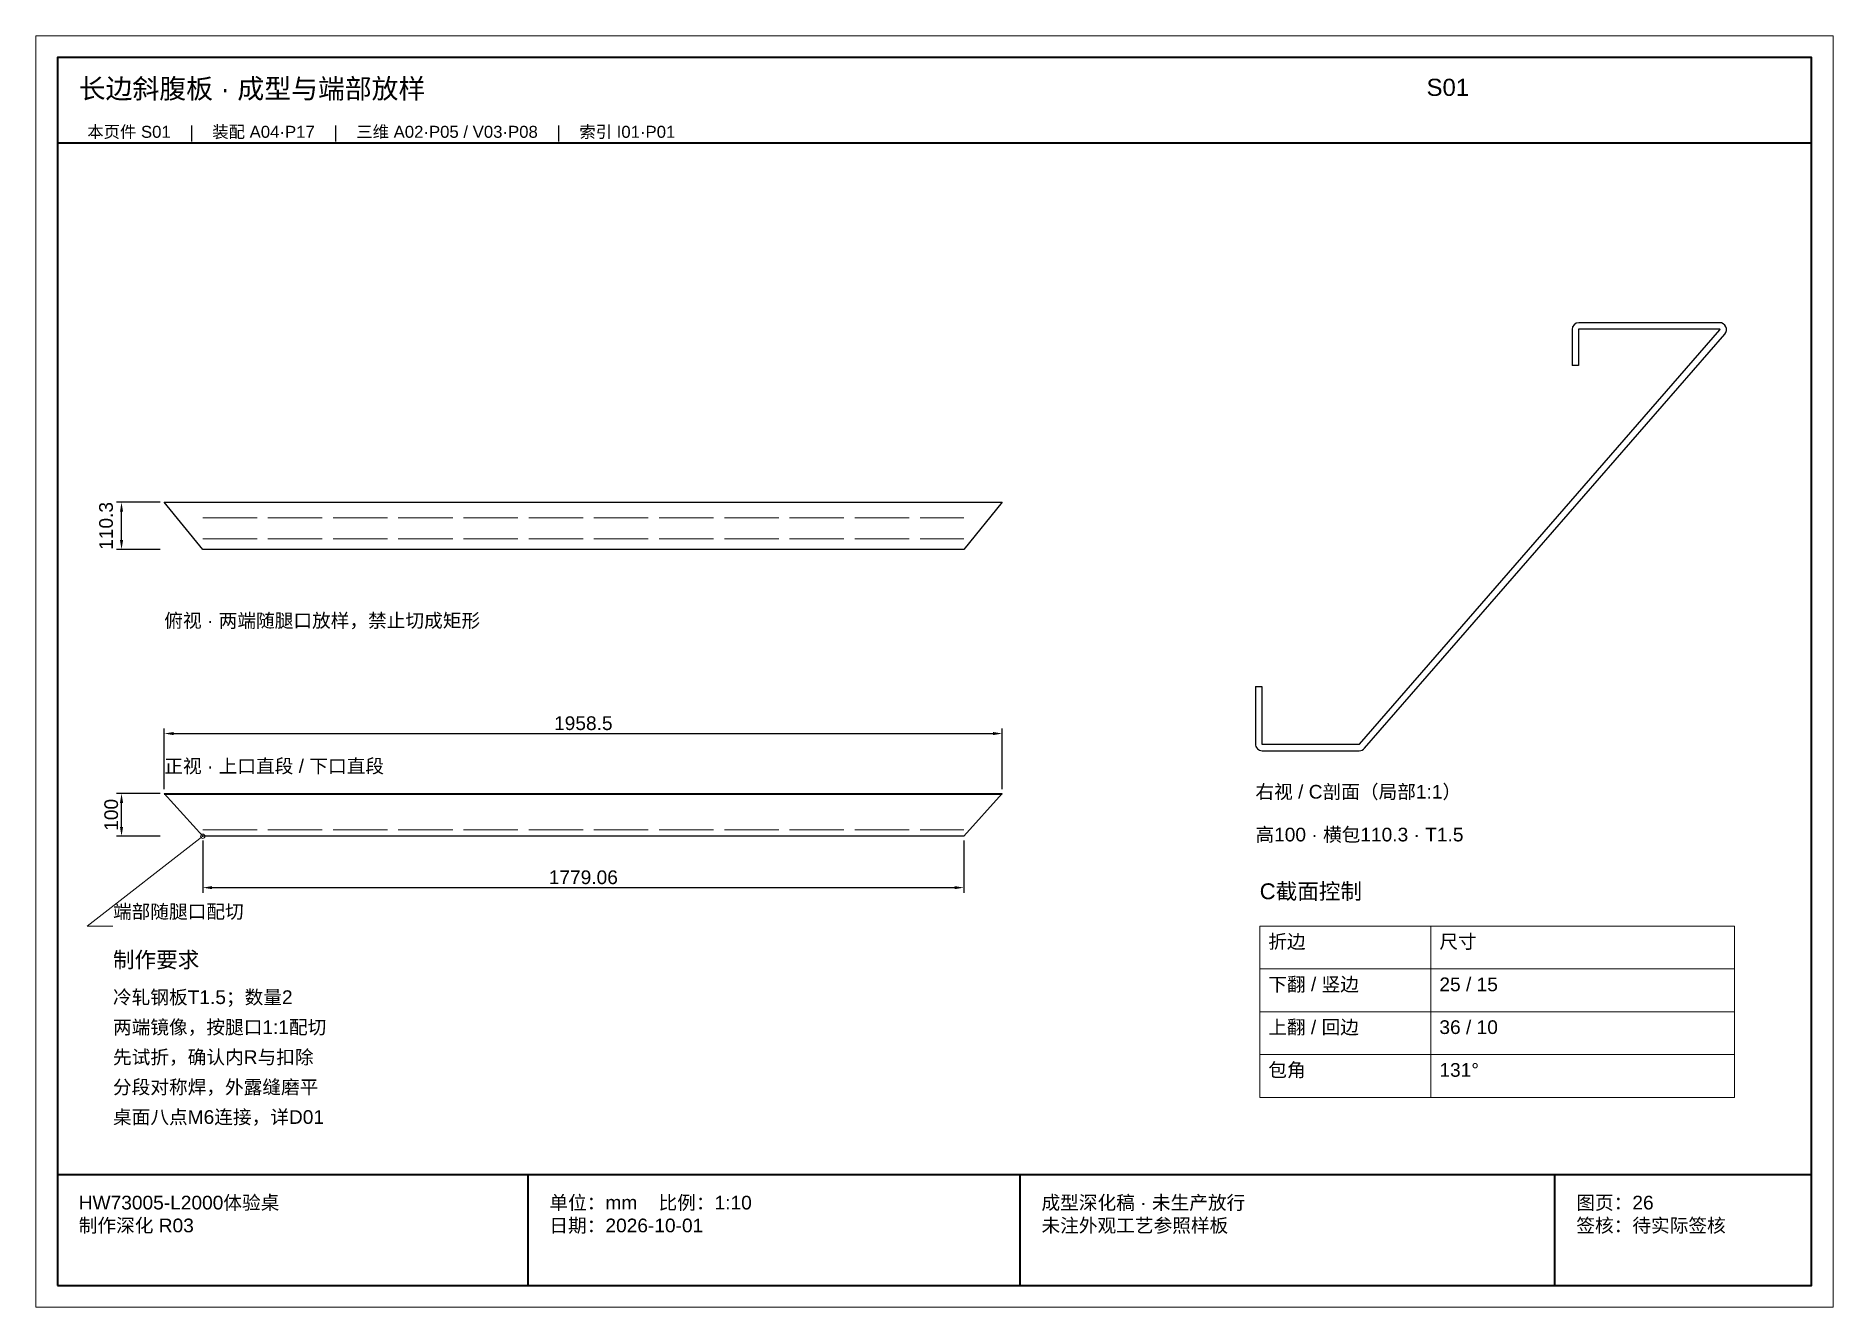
# Paper-space layout 'S01' of a CAD drawing. Header units: millimetres. Extents: x 0 to 420, y 0 to 297.
# The model-space entities are those that its viewports show. They can reach past a viewport. Long polylines and large blocks are cut down to what shows.
import ezdxf

# ---------------------------------------------------------------- set-up
doc = ezdxf.new("R2010")
doc.units = ezdxf.units.MM
doc.linetypes.add('DASHED', pattern=[1.524, 1.27, -0.254])
for name, color, linetype, lineweight in [('DIM', 7, 'Continuous', 13), ('FRAME', 7, 'Continuous', 35), ('HIDDEN', 8, 'DASHED', 13), ('NOTE', 7, 'Continuous', 18), ('OUTLINE', 7, 'Continuous', 25)]:
    doc.layers.add(name, color=color, linetype=linetype, lineweight=lineweight)
doc.styles.add('CN', font='Arial Unicode.ttf')
doc.dimstyles.new('D10_A3', dxfattribs={"dimtxt": 32, "dimasz": 22, "dimexe": 12, "dimexo": 10, "dimgap": 8, "dimtad": 1, "dimdsep": 46, "dimtxsty": 'CN', "dimcen": 2.5, "dimclrd": 7, "dimclre": 7, "dimclrt": 7, "dimazin": 3, "dimtfac": 1, "dimtmove": 0, "dimatfit": 3})

msp = doc.modelspace()

# ---------------------------------------------------------------- linework, layer by layer
at = {"layer": 'DIM'}
msp.add_lwpolyline([(120389.722, 1100), (120120, 890), (120180, 890)], dxfattribs=at)
for points in [[(122860, 790), (123260, 790), (123260, 890), (122860, 890)], [(123260, 790), (123970, 790), (123970, 890), (123260, 890)], [(122860, 690), (123260, 690), (123260, 790), (122860, 790)], [(123260, 690), (123970, 690), (123970, 790), (123260, 790)], [(122860, 590), (123260, 590), (123260, 690), (122860, 690)], [(123260, 590), (123970, 590), (123970, 690), (123260, 690)], [(122860, 490), (123260, 490), (123260, 590), (122860, 590)], [(123260, 490), (123970, 490), (123970, 590), (123260, 590)]]:
    msp.add_lwpolyline(points, close=True, dxfattribs=at)
msp.add_circle((120389.722, 1100), 5, dxfattribs=at)
at = {"layer": 'FRAME'}
for p, q in [((120050, 2720), (124150, 2720)), ((120050, 310), (124150, 310)), ((121150, 50), (121150, 310)), ((122300, 50), (122300, 310)), ((123550, 50), (123550, 310))]:
    msp.add_line(p, q, dxfattribs=at)
msp.add_lwpolyline([(120050, 50), (124150, 50), (124150, 2920), (120050, 2920)], close=True, dxfattribs=at)
at = {"layer": 'HIDDEN'}
for p, q in [((120389.722, 1844), (122168.778, 1844)), ((120389.722, 1795), (122168.778, 1795)), ((120389.722, 1115), (122168.778, 1115))]:
    msp.add_line(p, q, dxfattribs=at)
at = {"layer": 'OUTLINE'}
for p, q in [((123093.467, 1315.344), (123935.627, 2283.344)), ((123104.783, 1305.498), (123946.943, 2273.498)), ((123590, 2284), (123590, 2200)), ((123605, 2284), (123605, 2200)), ((123934.872, 2300), (123606, 2300)), ((123934.872, 2285), (123606, 2285)), ((123605, 2200), (123590, 2200)), ((122850, 1450), (122850, 1316)), ((122850, 1450), (122865, 1450)), ((122865, 1450), (122865, 1316)), ((122866, 1315), (123092.712, 1315)), ((122866, 1300), (123092.712, 1300)), ((120300, 1198.5), (122258.5, 1198.5))]:
    msp.add_line(p, q, dxfattribs=at)
for points in [[(120300, 1880.3), (122258.5, 1880.3), (122168.778, 1770), (120389.722, 1770)], [(120300, 1200), (122258.5, 1200), (122168.778, 1100), (120389.722, 1100)]]:
    msp.add_lwpolyline(points, close=True, dxfattribs=at)
for centre, radius, start, end in [((123606, 2284), 16, 90, 180), ((123606, 2284), 1, 90.007942, 180.026214), ((123934.872, 2284), 16, 319, 90), ((123934.872, 2284), 1, 318.983829, 90.000352), ((122866, 1316), 16, 179.999788, 270.000212), ((122866, 1316), 1, 179.990861, 270.026214), ((123092.714, 1315.997), 0.997, 269.911409, 319.054901), ((123092.713, 1315.999), 15.998, 269.997638, 318.979552)]:
    msp.add_arc(centre, radius, start, end, dxfattribs=at)

# ---------------------------------------------------------------- texts
at = {"layer": 'NOTE', "attachment_point": 1, "style": 'CN'}
for s, insert, char_height, width in [('长边斜腹板 · 成型与端部放样', (120100, 2870), 46, 3100), ('S01', (123250, 2870), 40, 900), ('本页件 S01    |    装配 A04·P17    |    三维 A02·P05 / V03·P08    |    索引 I01·P01', (120120, 2760), 28, 3960), ('俯视 · 两端随腿口放样，禁止切成矩形', (120300, 1620), 32, 2400), ('正视 · 上口直段 / 下口直段', (120300, 1280), 32, 1500), ('右视 / C剖面（局部1:1）', (122850, 1220), 32, 1150), ('高100 · 横包110.3 · T1.5', (122850, 1120), 32, 1200), ('C截面控制', (122860, 990), 37, 1110), ('端部随腿口配切', (120180, 940), 32, 1300), ('折边', (122880, 870), 32, 360), ('尺寸', (123280, 870), 32, 670), ('制作要求', (120180, 830), 37, 2450), ('下翻 / 竖边', (122880, 770), 32, 360), ('25 / 15', (123280, 770), 32, 670), ('冷轧钢板T1.5；数量2', (120180, 740), 32, 2450), ('两端镜像，按腿口1:1配切', (120180, 670), 32, 2450), ('上翻 / 回边', (122880, 670), 32, 360), ('36 / 10', (123280, 670), 32, 670), ('先试折，确认内R与扣除', (120180, 600), 32, 2450), ('包角', (122880, 570), 32, 360), ('131°', (123280, 570), 32, 670), ('分段对称焊，外露缝磨平', (120180, 530), 32, 2450), ('桌面八点M6连接，详D01', (120180, 460), 32, 2450), ('HW73005-L2000体验桌\\P制作深化 R03', (120100, 260), 32, 1000), ('单位：mm    比例：1:10\\P日期：2026-10-01', (121200, 260), 32, 1050), ('成型深化稿 · 未生产放行\\P未注外观工艺参照样板', (122350, 260), 32, 1150), ('图页：26\\P签核：待实际签核', (123600, 260), 32, 550)]:
    msp.add_mtext(s, dxfattribs=dict(at, insert=insert, char_height=char_height, width=width))

# ---------------------------------------------------------------- dimensions: what is measured, and where the dimension line sits
at = {"layer": 'DIM'}
for base, p1, p2 in [((120200, 1770), (120300, 1770), (120300, 1880.3)), ((120200, 1100), (120300, 1100), (120300, 1200))]:
    msp.add_linear_dim(base=base, p1=p1, p2=p2, angle=90, dimstyle='D10_A3', dxfattribs=at).render()
for base, p1, p2 in [((120300, 1340), (120300, 1200), (122258.5, 1200)), ((120389.722, 980), (120389.722, 1100), (122168.778, 1100))]:
    msp.add_linear_dim(base=base, p1=p1, p2=p2, dimstyle='D10_A3', dxfattribs=at).render()

psp = doc.layouts.new('S01')

# ---------------------------------------------------------------- viewports
at = {"layer": 'Defpoints'}
psp.add_viewport(center=(210, 148.5), size=(420, 297), view_center_point=(122100, 1485), view_height=2970, dxfattribs=at)

doc.saveas('drawing.dxf')
